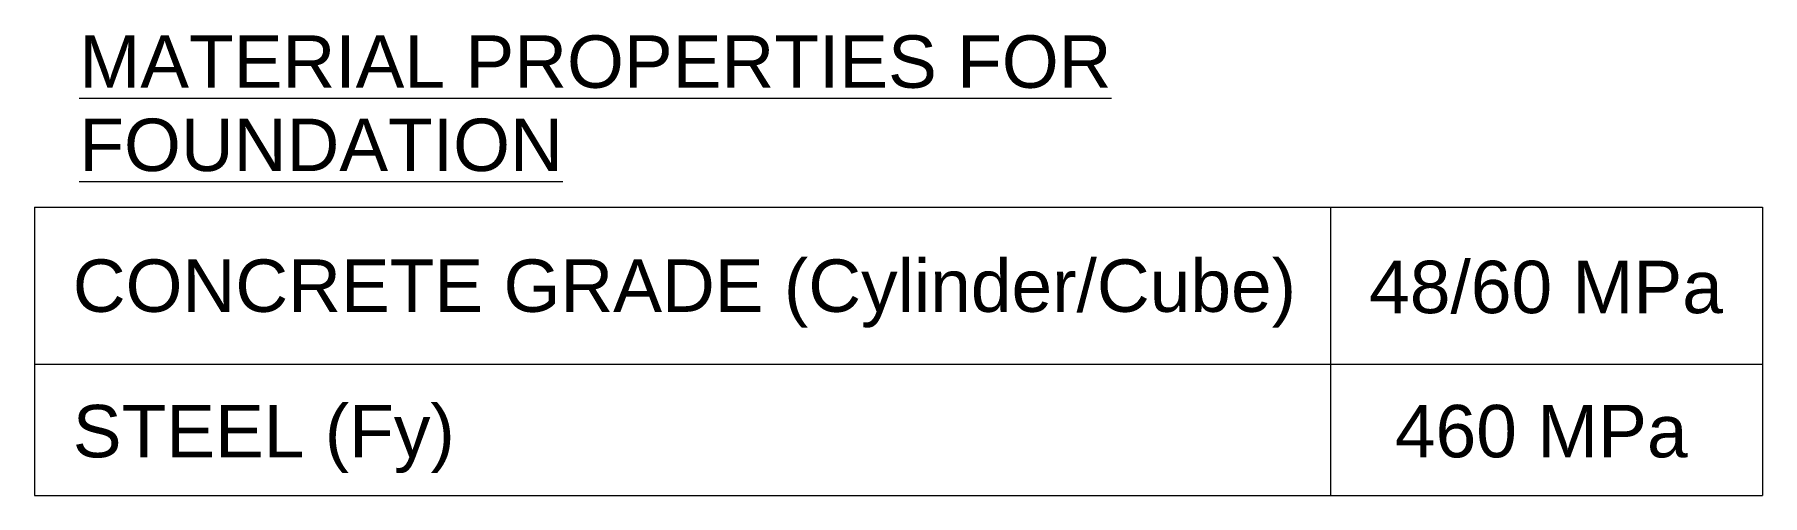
# Model space of a CAD drawing. Header units: millimetres. Extents: x -13051 to 175228, y -26353 to 75386.
# Drawn here: x 148828 to 175228, y 4015 to 11047 of the extents above; entities that cross this region are included whole.
import ezdxf

# ---------------------------------------------------------------- set-up
doc = ezdxf.new("R2010")
doc.units = ezdxf.units.MM
doc.layers.add('A-DETL-THIN', color=151, linetype='Continuous', lineweight=5)
doc.layers.add('G-ANNO-TEXT', color=231, linetype='Continuous', lineweight=5)
doc.styles.add('Arial_6', font='arial.ttf', dxfattribs={"height": 800})

msp = doc.modelspace()

# ---------------------------------------------------------------- linework, layer by layer
at = {"layer": 'A-DETL-THIN'}
for p, q in [((148827.9466, 8415.1891), (148827.9466, 4015.1891)), ((148827.9466, 8415.1891), (175227.9466, 8415.1891)), ((168627.9466, 8415.1891), (168627.9466, 4015.1891)), ((175227.9466, 8415.1891), (175227.9466, 4015.1891)), ((148827.9466, 6015.1891), (175227.9466, 6015.1891)), ((148827.9466, 4015.1891), (175227.9466, 4015.1891))]:
    msp.add_line(p, q, dxfattribs=at)

# ---------------------------------------------------------------- texts
at = {"layer": 'G-ANNO-TEXT', "color": 7, "char_height": 800, "attachment_point": 1, "style": 'Arial_6'}
for s, insert, width in [('\\LMATERIAL PROPERTIES FOR ', (149511.9927, 11034.6937), 19657.3775), ('\\LFOUNDATION', (149511.9927, 9764.6937), 8994.93375), ('CONCRETE GRADE (Cylinder/Cube)', (149411.9927, 7615.8185), 22719.82375), ('48/60 MPa', (169218.5929, 7595.8185), 6589.87125), ('STEEL (Fy)', (149411.9927, 5395.8185), 7102.95125), ('460 MPa', (169611.9927, 5395.8185), 5451.475)]:
    msp.add_mtext(s, dxfattribs=dict(at, insert=insert, width=width))

doc.saveas('drawing.dxf')
